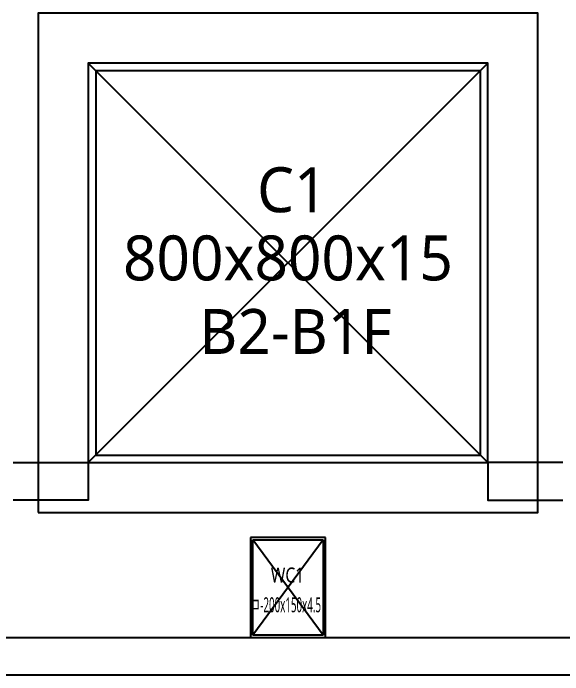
# Model space of a CAD drawing. Header units: millimetres. Extents: x -26983 to 60590, y 825 to 42375.
# Drawn here: x 59094.42 to 59115.95, y 17688.07 to 17713.99 of the extents above; entities that cross this region are included whole.
import ezdxf
from ezdxf.enums import TextEntityAlignment as Align

# ---------------------------------------------------------------- set-up
doc = ezdxf.new("R2010")
doc.units = ezdxf.units.MM
doc.header["$LTSCALE"] = 100
doc.header["$MEASUREMENT"] = 0
doc.header["$PDSIZE"] = -10
doc.layers.get('0').update_dxf_attribs({"linetype": 'CONTINUOUS'})
doc.layers.get('Defpoints').update_dxf_attribs({"color": 171, "linetype": 'CONTINUOUS'})
doc.layers.add('#프레임 라인', color=189, linetype='CONTINUOUS', plot=False)
for name, color, linetype in [('ELE9', 9, 'CONTINUOUS'), ('FIN(패널-T75 글라스울)', 6, 'CONTINUOUS'), ('h COLUMN', 252, 'CONTINUOUS'), ('WC', 2, 'CONTINUOUS')]:
    doc.layers.add(name, color=color, linetype=linetype)
doc.styles.add('TE', font='malgun_0.ttf')

# ---------------------------------------------------------------- blocks, each defined once
blk = doc.blocks.new('*U206')
at = {"color": 0, "linetype": 'ByBlock'}
for p, q in [((100, 75), (-100, 75)), ((-100, 75), (-100, -75)), ((-95.5, 70.5), (95.5, 70.5)), ((-95.5, -70.5), (-95.5, 70.5)), ((95.5, 70.5), (95.5, -70.5)), ((100, -75), (100, 75)), ((-100, -75), (100, -75)), ((95.5, -70.5), (-95.5, -70.5))]:
    blk.add_line(p, q, dxfattribs=at)
at = {"layer": 'Defpoints'}
blk.add_point((0, 0), dxfattribs=at)
blk = doc.blocks.new('WC1')
at = {"layer": 'h COLUMN', "ltscale": 0.1}
for p, q in [((70.5, -95.5), (-70.5, 95.5)), ((70.5, 95.5), (-70.5, -95.5))]:
    blk.add_line(p, q, dxfattribs=at)
at = {"layer": 'h COLUMN', "ltscale": 0.1, "rotation": 90}
blk.add_blockref('*U206', (0, 0), dxfattribs=at)
at = {"layer": 'Defpoints', "style": 'TE'}
for s, width, p in [('WC1', 0.8, (-34.4, 24.8)), ('ㅁ-200x150x4.5', 0.5, (-74.3, -34.8))]:
    blk.add_text(s, height=30, dxfattribs=dict(at, width=width)).set_placement(p, align=Align.MIDDLE_LEFT)
blk = doc.blocks.new('지하2층 WC1 2 배치')
at = {"layer": 'WC'}
blk.add_blockref('WC1', (181700, -77700), dxfattribs=at)
blk = doc.blocks.new('C1-B2-B1')
at = {"layer": '#프레임 라인', "ltscale": 0.1}
blk.add_lwpolyline([(-500, -500), (500, -500), (500, 500), (-500, 500)], close=True, dxfattribs=at)
for points in [[(-400, -400), (400, -400), (400, 400), (-400, 400)], [(-385, -385), (385, -385), (385, 385), (-385, 385)]]:
    blk.add_lwpolyline(points, close=True)
at = {"layer": 'Defpoints', "ltscale": 10000}
for p, q in [((-400, -400), (400, 400)), ((400, -400), (-400, 400))]:
    blk.add_line(p, q, dxfattribs=at)
at = {"layer": 'Defpoints', "style": 'TE'}
for s, p in [('C1', (8.5, 101.5)), ('800x800x15', (-0.1, -35.1)), ('B2-B1F', (15, -182.3))]:
    blk.add_text(s, height=90, dxfattribs=at).set_placement(p, align=Align.CENTER)
blk = doc.blocks.new('A$Ca9da7916')
at = {"layer": 'FIN(패널-T75 글라스울)'}
for p, q in [((227, 10050), (227, 11000)), ((302, 10125), (302, 11000))]:
    blk.add_line(p, q, dxfattribs=at)
blk = doc.blocks.new('A$C2563bbe5')
at = {"layer": 'FIN(패널-T75 글라스울)'}
for p, q in [((0, 327), (875, 327)), ((0, 252), (950, 252))]:
    blk.add_line(p, q, dxfattribs=at)
blk = doc.blocks.new('B2FF')
at = {"layer": 'ELE9', "color": 253, "ltscale": 0.1}
for points in [[(37306374.7, 565496.3), (37306524.7, 565496.3), (37306524.7, 565421.3), (37306374.7, 565421.3)], [(37307474.7, 565496.3), (37307324.7, 565496.3), (37307324.7, 565421.3), (37307474.7, 565421.3)]]:
    blk.add_lwpolyline(points, dxfattribs=at)
for name, p in [('C1-B2-B1', (37306924.7, 565896.3)), ('A$C2563bbe5', (37306924.7, 564819.3))]:
    blk.add_blockref(name, p, dxfattribs=at)
at = {"layer": 'ELE9', "color": 253, "ltscale": 0.1, "xscale": -1, "rotation": 270}
blk.add_blockref('A$Ca9da7916', (37295924.7, 564844.3), dxfattribs=at)
at = {"layer": 'ELE9', "color": 253}
blk.add_blockref('지하2층 WC1 2 배치', (37125224.7, 642946.3), dxfattribs=at)

msp = doc.modelspace()

# ---------------------------------------------------------------- block references
at = {"xscale": 0.01956471256889679, "yscale": 0.01956471256889679, "zscale": 0.01956471256889679}
msp.add_blockref('B2FF', (-670794.073, 6632.608), dxfattribs=at)

doc.saveas('drawing.dxf')
